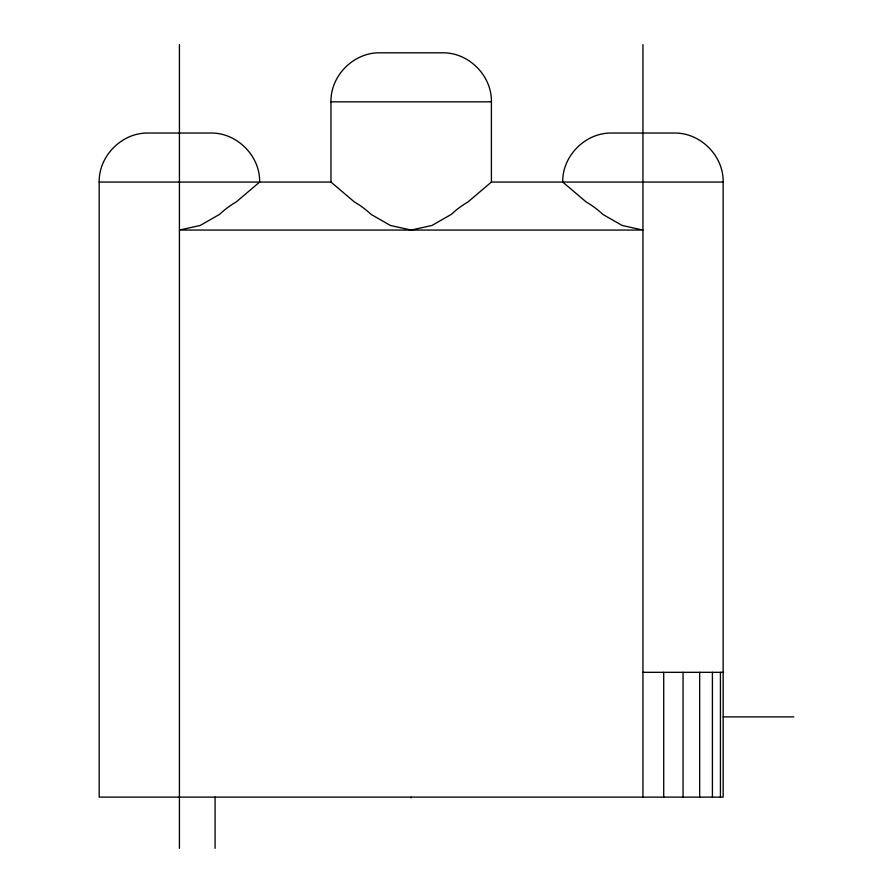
<?xml version="1.0" encoding="UTF-8"?>
<svg xmlns="http://www.w3.org/2000/svg" width="893" height="893" viewBox="0 0 893 893"><rect width="100%" height="100%" fill="white"/><g stroke="black" fill="none" stroke-linecap="round" stroke-linejoin="round"><path stroke-width="1.34" d="M99.201 182.06C98.654 155.862 122.028 132.488 148.227 133.035L210.625 133.035C236.835 132.488 260.209 155.862 259.651 182.06L236.154 202.008A108.098 89.3 -90 0 0 219.544 214.387L200.188 225.471L179.426 230.059L642.938 230.059L622.175 225.471L602.831 214.387A108.098 89.3 -90 0 0 586.221 202.008L562.724 182.06C562.166 155.862 585.54 132.488 611.75 133.035L674.137 133.035C700.346 132.488 723.721 155.862 723.163 182.06L723.163 797.114L99.201 797.114L99.201 182.06L330.968 182.06L354.454 202.008A108.098 89.3 -90 0 1 371.075 214.387L390.42 225.471L411.182 230.059L431.944 225.471L451.3 214.387A108.098 89.3 90 0 1 467.91 202.008L491.407 182.06L723.163 182.06M330.968 182.06L330.968 101.835C330.41 75.637 353.784 52.263 379.983 52.81L442.381 52.81C468.591 52.263 491.965 75.637 491.407 101.835L491.407 182.06M330.968 101.835L491.407 101.835M642.938 672.317L723.163 672.317M723.129 716.889L793.799 716.889M720.428 672.317L720.428 797.114M712.413 672.317L712.413 797.114M699.665 672.317L699.665 797.114M683.056 672.317L683.056 797.114M663.711 672.317L663.711 797.114M642.938 44.65L642.938 797.114M411.193 797.114L411.193 797.895M215.079 797.114L215.079 848.35M179.426 44.65L179.426 848.35"/></g></svg>
